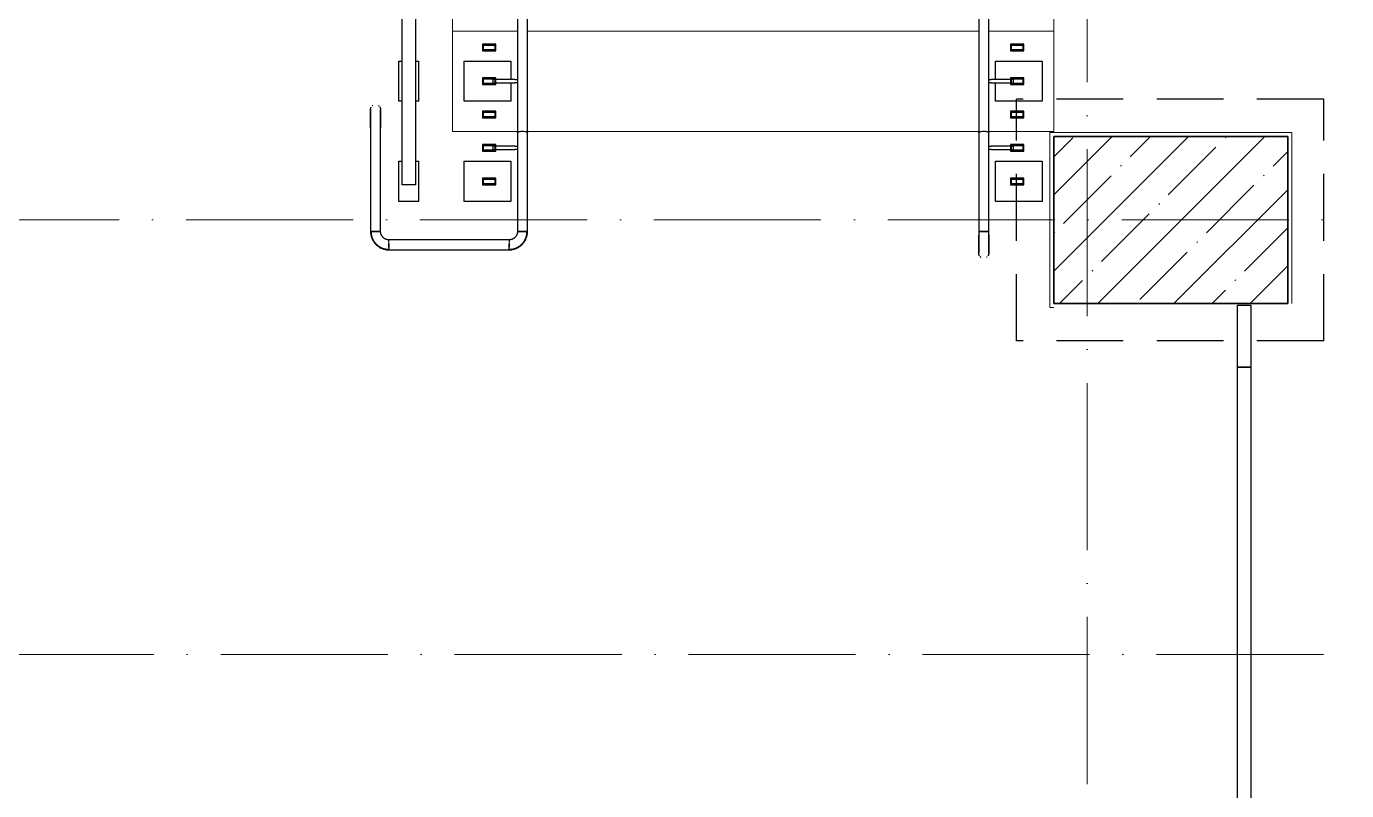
# Model space of a CAD drawing. Header units: millimetres. Extents: x -213536 to 1564669, y -45299 to 942238.
# Drawn here: x 521691 to 525642, y 509395 to 511682 of the extents above; entities that cross this region are included whole.
import ezdxf

# ---------------------------------------------------------------- set-up
doc = ezdxf.new("R2010")
doc.units = ezdxf.units.MM
doc.linetypes.add('50_200_ШТРИХ_1Т_ш5_п1_п1_', pattern=[700, 500, -100, 0, -100])
doc.linetypes.add('Штриховая _2 мм - 1 мм_', pattern=[300, 200, -100])
for name, color, linetype, lineweight in [('0-1', 7, 'Continuous', 5), ('0-2', 7, 'Continuous', 9), ('3) ЖБ 4м', 3, 'Continuous', 30), ('Контуры', 7, 'Continuous', 9), ('Линии подступенков', 7, 'Continuous', 9), ('Линии свеса', 7, 'Continuous', 9), ('Несущие колонны', 7, 'Continuous', 9), ('Несущие колонны-1', 7, 'Continuous', 35), ('Ограждение-1', 7, 'Continuous', 25), ('Оси-2', 7, '50_200_ШТРИХ_1Т_ш5_п1_п1_', 9), ('Стены-1', 7, 'Continuous', 13)]:
    doc.layers.add(name, color=color, linetype=linetype, lineweight=lineweight)
doc.layers.add('СТ-1_1', color=7, linetype='Штриховая _2 мм - 1 мм_', lineweight=90, true_color=0x888888)
doc.layers.get('0-2').off()

# ---------------------------------------------------------------- blocks, each defined once
blk = doc.blocks.new('Ос 3 эт верх часть')
at = {"layer": 'Оси-2'}
for p, q in [((524866, 499613), (524866, 535177.6)), ((502566, 511102.4), (535374.3, 511102.4)), ((535374.3, 509802.4), (426847.2, 509802.4))]:
    blk.add_line(p, q, dxfattribs=at)
blk = doc.blocks.new('BSC_Колонна _Прямоугольная - 500х700-V98-АИ2_03_План отделки стен 3-го этажа _Часть 1_')
at = {"layer": 'Несущие колонны'}
h = blk.add_hatch(dxfattribs=at)
h.set_pattern_fill('FP_96', color=256, style=0, pattern_type=2)
h.set_pattern_definition([(315, (-66200, 95950), (114.04925, 114.04925), []), (315, (-66200, 95835.95), (114.04925, 114.04925), [201.613, -40.323, 3.353, -36.97])])
h.paths.add_polyline_path([(-250, 350), (-250, -350), (250, -350), (250, 350), (-233, 350)], flags=0)
at = {"layer": 'Несущие колонны-1'}
for p, q in [((250, 350), (-250, 350)), ((-250, 350), (-250, -350)), ((250, -350), (250, 350)), ((-250, -350), (250, -350))]:
    blk.add_line(p, q, dxfattribs=at)
blk = doc.blocks.new('О_Полоса_Трапеция прямоугольная_Прокат_ГОСТ 1032 - Крепежная пластина-34861005-АИ2_03_План отделки стен 3-го этажа _Часть 1_')
at = {"layer": 'Ограждение-1'}
for p, q in [((0, 30), (0, 20)), ((0, 30), (120, 30)), ((120, 20), (120, 30)), ((0, -20), (0, -30)), ((0, -30), (120, -30)), ((120, -30), (120, -20))]:
    blk.add_line(p, q, dxfattribs=at)
blk = doc.blocks.new('О_Полоса_Трапеция прямоугольная_Прокат_ГОСТ 1032 - Крепежная пластина-V274-АИ2_03_План отделки стен 3-го этажа _Часть 1_')
at = {"layer": 'Ограждение-1'}
for p, q in [((0, 30), (0, -30)), ((0, 30), (120, 30)), ((120, 20), (120, 30)), ((0, -30), (120, -30)), ((120, -30), (120, -20))]:
    blk.add_line(p, q, dxfattribs=at)
blk = doc.blocks.new('О_Элемент ограждения_Тетива_Труба_ГОСТ 8645-68 - О_Тетива_Труба_ГОСТ 8645-68-34877356-АИ2_03_План отделки стен 3-го этажа _Часть 1_')
at = {"layer": 'Ограждение-1'}
for p, q in [((0, 20), (8800, 20)), ((8800, 20), (8800, -20)), ((8800, -20), (0, -20))]:
    blk.add_line(p, q, dxfattribs=at)
blk = doc.blocks.new('О_Полоса_Трапеция прямоугольная_Прокат_ГОСТ 1032 - Крепежная пластина-34809704-АИ2_03_План отделки стен 3-го этажа _Часть 1_')
at = {"layer": 'Ограждение-1'}
for p, q in [((0, -70), (0, 70)), ((0, 70), (55.2, 70)), ((64.9, 70), (120, 70)), ((120, 70), (120, -70)), ((120, -70), (0, -70))]:
    blk.add_line(p, q, dxfattribs=at)
blk = doc.blocks.new('О_Балясина_Труба_ГОСТ 1 - О_Балясина_Труба_ГОСТ 8645-68 2-34827333-АИ2_03_План отделки стен 3-го этажа _Часть 1_')
at = {"layer": 'Ограждение-1'}
for p, q in [((20, 10), (-20, 10)), ((-20, 10), (-20, -10)), ((-17, -7), (-17, 7)), ((-17, 7), (17, 7)), ((17, 7), (17, -7)), ((20, -10), (20, 10)), ((-20, -10), (20, -10)), ((17, -7), (-17, -7))]:
    blk.add_line(p, q, dxfattribs=at)
blk = doc.blocks.new('О_Полоса_Трапеция прямоугольная_Прокат_ГОСТ 1032 - Крепежная пластина-V275-АИ2_03_План отделки стен 3-го этажа _Часть 1_')
at = {"layer": 'Ограждение-1'}
for p, q in [((0, -70), (0, 70)), ((0, 70), (120, 70)), ((120, 70), (120, -70)), ((120, -70), (0, -70))]:
    blk.add_line(p, q, dxfattribs=at)
blk = doc.blocks.new('О_Элемент поручня_Маршевый с прямым участком_Труба_ГОСТ 8732-78 - О_Элемент поручня_Маршевый с прямым участком_Труба_ГОСТ 8732-78-34844896-АИ2_03_План отделки стен 3-го этажа _Часть 1_')
at = {"layer": 'Ограждение-1'}
for p, q in [((-4202.9, 0), (-4499.4, 0)), ((-4499.4, -15), (-4499.4, 0)), ((-4499.4, -30), (-4499.4, -15)), ((-4499.4, -30), (-4202.9, -30)), ((-6.7, 0), (-4202.9, 0)), ((-4202.9, -30), (-6.7, -30))]:
    blk.add_line(p, q, dxfattribs=at)
for start_param, end_param in [(5.137766, 6.283185), (3.141593, 4.185449)]:
    blk.add_ellipse((-6.7, -15), major_axis=(0, 15), ratio=0.447291, start_param=start_param, end_param=end_param, dxfattribs=at)
for points, knots in [([(-4202.9, 0), (-4202.6, 0), (-4202, -0.3), (-4201.1, -1.9), (-4200.4, -4.3), (-4199.6, -8.5), (-4199.4, -12.4), (-4199.4, -15)], [-0.5, -0.5, -0.5, -0.5, -0.4166667, -0.3333333, -0.25, -0.1666667, 0, 0, 0, 0]), ([(-4199.4, -15), (-4199.4, -17.6), (-4199.6, -21.5), (-4200.4, -25.7), (-4201.1, -28.1), (-4202, -29.7), (-4202.6, -30), (-4202.9, -30)], [-1, -1, -1, -1, -0.8333333, -0.75, -0.6666667, -0.5833333, -0.5, -0.5, -0.5, -0.5])]:
    blk.add_open_spline(points, degree=3, knots=knots, dxfattribs=at)
blk = doc.blocks.new('О_Элемент поручня_Загиб_Труба_ГОСТ 87322 - О_Элемент поручня_Загиб_Труба_ГОСТ 8732-78-33768792-АИ2_03_План отделки стен 3-го этажа _Часть 1_')
at = {"layer": 'Ограждение-1'}
for p, q in [((93994.8, 66165.6), (94024.8, 66165.6)), ((93969.8, 66125.7), (93969.8, 66128.9)), ((93969.8, 66121.8), (93969.8, 66125.6)), ((93969.8, 66118.2), (93969.8, 66121.7)), ((93969.8, 66115.1), (93969.8, 66118.1)), ((93969.8, 66112.7), (93969.8, 66115)), ((93969.8, 66111.2), (93969.8, 66112.6)), ((93969.8, 66110.6), (93969.8, 66111.1))]:
    blk.add_line(p, q, dxfattribs=at)
at = {"layer": 'Ограждение-1', "flags": 128}
for points in [[(93969.8, 66110.6), (93972, 66110.6), (93974.2, 66110.8), (93976.4, 66111), (93978.6, 66111.3), (93980.7, 66111.7), (93982.9, 66112.2), (93985, 66112.7), (93987.1, 66113.4), (93989.2, 66114.1), (93991.2, 66114.9), (93993.2, 66115.8), (93995.2, 66116.8), (93997.1, 66117.9), (93999, 66119), (94000.9, 66120.2), (94002.7, 66121.5), (94004.4, 66122.8), (94006.1, 66124.2), (94007.7, 66125.7), (94009.3, 66127.3), (94010.8, 66128.9), (94012.2, 66130.5), (94013.6, 66132.3), (94014.9, 66134), (94016.1, 66135.9), (94017.2, 66137.7), (94018.3, 66139.7), (94019.3, 66141.6), (94020.2, 66143.6), (94021.1, 66145.7), (94021.8, 66147.7), (94022.5, 66149.8), (94023.1, 66151.9), (94023.6, 66154.1), (94024, 66156.2), (94024.3, 66158.4), (94024.6, 66160.6), (94024.7, 66162.8), (94024.8, 66165), (94024.8, 66165.6)], [(93994.8, 66165.6), (93994.8, 66164.6), (93994.7, 66163.6), (93994.6, 66162.6), (93994.5, 66161.6), (93994.3, 66160.6), (93994.1, 66159.6), (93993.8, 66158.7), (93993.5, 66157.7), (93993.2, 66156.8), (93992.8, 66155.8), (93992.4, 66154.9), (93992, 66154), (93991.5, 66153.2), (93991, 66152.3), (93990.4, 66151.5), (93989.9, 66150.7), (93989.3, 66149.9), (93988.6, 66149.1), (93987.9, 66148.4), (93987.2, 66147.6), (93986.5, 66147), (93985.7, 66146.3), (93985, 66145.7), (93984.1, 66145.1), (93983.3, 66144.5), (93982.5, 66144), (93981.6, 66143.5), (93980.7, 66143.1), (93979.8, 66142.7), (93978.9, 66142.3), (93977.9, 66141.9), (93977, 66141.6), (93976, 66141.4), (93975, 66141.1), (93974.1, 66140.9), (93973.1, 66140.8), (93972.1, 66140.7), (93971.1, 66140.6), (93970.1, 66140.6), (93969.8, 66140.6)], [(93969.8, 66112.1), (93972, 66112.1), (93974.1, 66112.3), (93976.2, 66112.5), (93978.3, 66112.8), (93980.4, 66113.1), (93982.5, 66113.6), (93984.6, 66114.2), (93986.6, 66114.8), (93988.7, 66115.5), (93990.6, 66116.3), (93992.6, 66117.2), (93994.5, 66118.1), (93996.4, 66119.2), (93998.2, 66120.3), (94000, 66121.4), (94001.8, 66122.7), (94003.5, 66124), (94005.1, 66125.4), (94006.7, 66126.8), (94008.2, 66128.3), (94009.7, 66129.9), (94011, 66131.5), (94012.4, 66133.2), (94013.6, 66134.9), (94014.8, 66136.7), (94016, 66138.5), (94017, 66140.4), (94018, 66142.3), (94018.9, 66144.2), (94019.7, 66146.2), (94020.4, 66148.2), (94021.1, 66150.2), (94021.6, 66152.3), (94022.1, 66154.4), (94022.5, 66156.5), (94022.9, 66158.6), (94023.1, 66160.7), (94023.2, 66162.9), (94023.3, 66165), (94023.3, 66165.6)]]:
    blk.add_lwpolyline(points, dxfattribs=at)
blk = doc.blocks.new('О_Балясина_Труба_ГОСТ 1 - О_Балясина_Труба_ГОСТ 8645-68 2-34874060-АИ2_03_План отделки стен 3-го этажа _Часть 1_')
at = {"layer": 'Ограждение-1'}
for p, q in [((20, 10), (-20, 10)), ((-20, 10), (-20, -10)), ((-17, -7), (-17, 7)), ((-17, 7), (17, 7)), ((17, 7), (17, -7)), ((20, -10), (20, 10)), ((-20, -10), (20, -10)), ((17, -7), (-17, -7))]:
    blk.add_line(p, q, dxfattribs=at)
blk = doc.blocks.new('О_Полоса_Трапеция прямоугольная_Прокат_ГОСТ 1032 - Крепежная пластина-34906421-АИ2_03_План отделки стен 3-го этажа _Часть 1_')
at = {"layer": 'Ограждение-1'}
for p, q in [((0, -70), (0, 70)), ((0, 70), (120, 70)), ((120, 70), (120, -70)), ((55.2, -70), (0, -70)), ((120, -70), (64.9, -70))]:
    blk.add_line(p, q, dxfattribs=at)
blk = doc.blocks.new('О_Балясина_Труба_ГОСТ 1 - О_Балясина_Труба_ГОСТ 8645-68 2-34906420-АИ2_03_План отделки стен 3-го этажа _Часть 1_')
at = {"layer": 'Ограждение-1'}
for p, q in [((20, 10), (-20, 10)), ((-20, 10), (-20, -10)), ((-17, 7), (17, 7)), ((-17, -7), (-17, 7)), ((17, 7), (17, -7)), ((20, -10), (20, 10)), ((-20, -10), (20, -10)), ((17, -7), (-17, -7))]:
    blk.add_line(p, q, dxfattribs=at)
blk = doc.blocks.new('О_Полоса_Трапеция прямоугольная_Прокат_ГОСТ 1032 - Крепежная пластина-V276-АИ2_03_План отделки стен 3-го этажа _Часть 1_')
at = {"layer": 'Ограждение-1'}
for p, q in [((0, -70), (0, 70)), ((0, 70), (120, 70)), ((120, 70), (120, -70)), ((120, -70), (0, -70))]:
    blk.add_line(p, q, dxfattribs=at)
blk = doc.blocks.new('О_Элемент поручня_Маршевый с прямым участком_Труба_ГОСТ 8732-78 - О_Элемент поручня_Маршевый с прямым участком_Труба_ГОСТ 8732-78-34906425-АИ2_03_План отделки стен 3-го этажа _Часть 1_')
at = {"layer": 'Ограждение-1'}
for p, q in [((-4202.9, 30), (-4499.4, 30)), ((-4499.4, 15), (-4499.4, 30)), ((-4499.4, 0), (-4499.4, 15)), ((-6.7, 30), (-4202.9, 30)), ((-4499.4, 0), (-4202.9, 0)), ((-4202.9, 0), (-6.7, 0))]:
    blk.add_line(p, q, dxfattribs=at)
for start_param, end_param in [(5.239328, 6.283185), (3.141593, 4.287012)]:
    blk.add_ellipse((-6.7, 15), major_axis=(0, 15), ratio=0.447291, start_param=start_param, end_param=end_param, dxfattribs=at)
for points, knots in [([(-4202.9, 30), (-4202.6, 30), (-4202, 29.7), (-4201.1, 28.1), (-4200.4, 25.7), (-4199.6, 21.5), (-4199.4, 17.6), (-4199.4, 15)], [-0.5, -0.5, -0.5, -0.5, -0.4166667, -0.3333333, -0.25, -0.1666667, 0, 0, 0, 0]), ([(-4199.4, 15), (-4199.4, 12.4), (-4199.6, 8.5), (-4200.4, 4.3), (-4201.1, 1.9), (-4202, 0.3), (-4202.6, 0), (-4202.9, 0)], [-1, -1, -1, -1, -0.8333333, -0.75, -0.6666667, -0.5833333, -0.5, -0.5, -0.5, -0.5])]:
    blk.add_open_spline(points, degree=3, knots=knots, dxfattribs=at)
blk = doc.blocks.new('О_Балясина_Труба_ГОСТ 1 - О_Балясина_Труба_ГОСТ 8645-68 2-34906428-АИ2_03_План отделки стен 3-го этажа _Часть 1_')
at = {"layer": 'Ограждение-1'}
for p, q in [((20, 10), (-20, 10)), ((-20, 10), (-20, -10)), ((-17, 7), (17, 7)), ((-17, -7), (-17, 7)), ((17, 7), (17, -7)), ((20, -10), (20, 10)), ((-20, -10), (20, -10)), ((17, -7), (-17, -7))]:
    blk.add_line(p, q, dxfattribs=at)
blk = doc.blocks.new('О_Элемент поручня_Маршевый_Труба_ГОСТ 8732-78 - О_Элемент поручня_Маршевый_Труба_ГОСТ 8732-78-34909095-АИ2_03_План отделки стен 3-го этажа _Часть 1_')
at = {"layer": 'Ограждение-1'}
for p, q in [((0, 0), (-359.8, 0)), ((-359.8, -0.5), (-359.8, 0)), ((-359.8, -11), (-359.8, -7.5)), ((-359.8, -14.9), (-359.8, -11.1)), ((-359.8, -18.2), (-359.8, -15)), ((-359.8, -20.8), (-359.8, -18.9)), ((-359.8, -23.9), (-359.8, -22.5)), ((-359.8, -25.6), (-359.8, -24.3)), ((-359.8, -28), (-359.8, -26.7)), ((-359.8, -30), (-359.8, -29.5)), ((-359.8, -30), (0, -30)), ((0, 0), (0, -0.5)), ((0, -7.5), (0, -11)), ((0, -11.1), (0, -14.9)), ((0, -15), (0, -18.2)), ((0, -18.9), (0, -20.8)), ((0, -22.5), (0, -23.9)), ((0, -24.3), (0, -25.6)), ((0, -26.7), (0, -28)), ((0, -29.5), (0, -30))]:
    blk.add_line(p, q, dxfattribs=at)
blk = doc.blocks.new('О_Элемент поручня_Площадочный_Двухуровневый_ГОСТ 8732-78 - О_Элемент поручня_Площадочный_Двухуровневый_ГОСТ 8732-78-34866545-АИ2_03_План отделки стен 3-го этажа _Часть 1_')
at = {"layer": 'Ограждение-1'}
for p, q in [((310, -10), (0, -10)), ((0, -25), (0, -10)), ((0, -40), (0, -25)), ((0, -40), (310, -40))]:
    blk.add_line(p, q, dxfattribs=at)
at = {"layer": 'Ограждение-1', "flags": 128}
for points in [[(310, -10), (312.2, -10), (314.4, -10), (316.6, -10), (318.8, -10), (320.9, -10), (323.1, -10), (325.2, -10), (327.3, -10), (329.4, -10), (331.4, -10), (333.4, -10), (335.4, -10), (337.3, -10), (339.2, -10), (341.1, -10), (342.8, -10), (344.6, -10), (346.3, -10), (347.9, -10), (349.5, -10), (351, -10), (352.4, -10), (353.8, -10), (355.1, -10), (356.3, -10), (357.4, -10), (358.5, -10), (359.5, -10), (360.4, -10), (361.3, -10), (362, -10), (362.7, -10), (363.3, -10), (363.8, -10), (364.2, -10), (364.5, -10), (364.8, -10), (364.9, -10), (365, -10), (365, -10)], [(365, -10), (365, -10), (364.8, -10), (364.6, -10), (364.3, -10), (363.9, -10), (363.4, -10), (362.9, -10), (362.2, -10), (361.5, -10), (360.7, -10), (359.8, -10), (358.8, -10), (357.7, -10), (356.6, -10), (355.4, -10), (354.1, -10), (352.8, -10), (351.3, -10), (349.9, -10), (348.3, -10), (346.7, -10), (345, -10), (343.3, -10), (341.5, -10), (339.7, -10), (337.8, -10), (335.9, -10), (334, -10), (332, -10), (329.9, -10), (327.9, -10), (325.8, -10), (323.6, -10), (321.5, -10), (319.3, -10), (317.2, -10), (315, -10), (312.8, -10), (310.6, -10), (310, -10)], [(365, -10), (365.6, -10), (366.2, -10), (366.8, -10.1), (367.4, -10.2), (368, -10.3), (368.6, -10.4), (369.1, -10.6), (369.7, -10.8), (370.3, -11), (370.8, -11.2), (371.4, -11.4), (371.9, -11.7), (372.5, -12)], [(372.6, -37.9), (372.1, -38.2), (371.5, -38.5), (371, -38.8), (370.4, -39), (369.9, -39.2), (369.3, -39.4), (368.7, -39.5), (368.1, -39.7), (367.5, -39.8), (367, -39.9), (366.4, -39.9), (365.8, -40), (365.2, -40), (365, -40)], [(375.8, -14.5), (376.2, -15), (376.6, -15.4), (376.9, -15.9), (377.3, -16.4)], [(377.4, -33.5), (377, -34), (376.7, -34.4), (376.3, -34.9), (375.9, -35.3)], [(310, -40), (312.2, -40), (314.4, -40), (316.6, -40), (318.8, -40), (320.9, -40), (323.1, -40), (325.2, -40), (327.3, -40), (329.4, -40), (331.4, -40), (333.4, -40), (335.4, -40), (337.3, -40), (339.2, -40), (341.1, -40), (342.8, -40), (344.6, -40), (346.3, -40), (347.9, -40), (349.5, -40), (351, -40), (352.4, -40), (353.8, -40), (355.1, -40), (356.3, -40), (357.4, -40), (358.5, -40), (359.5, -40), (360.4, -40), (361.3, -40), (362, -40), (362.7, -40), (363.3, -40), (363.8, -40), (364.2, -40), (364.5, -40), (364.8, -40), (364.9, -40), (365, -40), (365, -40)], [(365, -40), (365, -40), (364.8, -40), (364.6, -40), (364.3, -40), (363.9, -40), (363.4, -40), (362.9, -40), (362.2, -40), (361.5, -40), (360.7, -40), (359.8, -40), (358.8, -40), (357.7, -40), (356.6, -40), (355.4, -40), (354.1, -40), (352.8, -40), (351.3, -40), (349.9, -40), (348.3, -40), (346.7, -40), (345, -40), (343.3, -40), (341.5, -40), (339.7, -40), (337.8, -40), (335.9, -40), (334, -40), (332, -40), (329.9, -40), (327.9, -40), (325.8, -40), (323.6, -40), (321.5, -40), (319.3, -40), (317.2, -40), (315, -40), (312.8, -40), (310.6, -40)]]:
    blk.add_lwpolyline(points, dxfattribs=at)
blk = doc.blocks.new('О_Элемент поручня_Загиб_Труба_ГОСТ 87322 - О_Элемент поручня_Загиб_Труба_ГОСТ 8732-78-34865090-АИ2_03_План отделки стен 3-го этажа _Часть 1_')
at = {"layer": 'Ограждение-1'}
for p, q in [((93555, 66165.6), (93585, 66165.6)), ((93610, 66128.9), (93610, 66125.6)), ((93610, 66125.6), (93610, 66121.8)), ((93610, 66121.7), (93610, 66118.2)), ((93610, 66118.1), (93610, 66115.1)), ((93610, 66115), (93610, 66112.7)), ((93610, 66112.6), (93610, 66111.2)), ((93610, 66111.1), (93610, 66110.6))]:
    blk.add_line(p, q, dxfattribs=at)
at = {"layer": 'Ограждение-1', "flags": 128}
for points in [[(93555, 66165.6), (93555, 66163.4), (93555.2, 66161.2), (93555.4, 66159), (93555.7, 66156.8), (93556.1, 66154.7), (93556.6, 66152.5), (93557.1, 66150.4), (93557.8, 66148.3), (93558.5, 66146.2), (93559.3, 66144.2), (93560.2, 66142.2), (93561.2, 66140.2), (93562.3, 66138.3), (93563.4, 66136.4), (93564.6, 66134.5), (93565.9, 66132.7), (93567.2, 66131), (93568.7, 66129.3), (93570.1, 66127.7), (93571.7, 66126.1), (93573.3, 66124.6), (93575, 66123.2), (93576.7, 66121.8), (93578.5, 66120.5), (93580.3, 66119.3), (93582.2, 66118.1), (93584.1, 66117.1), (93586, 66116.1), (93588, 66115.2), (93590.1, 66114.3), (93592.1, 66113.6), (93594.2, 66112.9), (93596.4, 66112.3), (93598.5, 66111.8), (93600.7, 66111.4), (93602.8, 66111.1), (93605, 66110.8), (93607.2, 66110.7), (93609.4, 66110.6), (93610, 66110.6)], [(93556.5, 66165.6), (93556.5, 66163.4), (93556.7, 66161.3), (93556.9, 66159.2), (93557.2, 66157.1), (93557.6, 66155), (93558, 66152.9), (93558.6, 66150.8), (93559.2, 66148.8), (93559.9, 66146.7), (93560.7, 66144.7), (93561.6, 66142.8), (93562.5, 66140.9), (93563.6, 66139), (93564.7, 66137.2), (93565.8, 66135.4), (93567.1, 66133.6), (93568.4, 66131.9), (93569.8, 66130.3), (93571.2, 66128.7), (93572.7, 66127.2), (93574.3, 66125.7), (93575.9, 66124.3), (93577.6, 66123), (93579.3, 66121.8), (93581.1, 66120.6), (93582.9, 66119.4), (93584.8, 66118.4), (93586.7, 66117.4), (93588.6, 66116.5), (93590.6, 66115.7), (93592.6, 66115), (93594.7, 66114.3), (93596.7, 66113.8), (93598.8, 66113.3), (93600.9, 66112.9), (93603, 66112.5), (93605.1, 66112.3), (93607.3, 66112.2), (93609.4, 66112.1), (93610, 66112.1)], [(93610, 66140.6), (93609, 66140.6), (93608, 66140.7), (93607, 66140.8), (93606, 66140.9), (93605, 66141.1), (93604.1, 66141.3), (93603.1, 66141.6), (93602.1, 66141.9), (93601.2, 66142.2), (93600.3, 66142.6), (93599.4, 66143), (93598.5, 66143.4), (93597.6, 66143.9), (93596.7, 66144.4), (93595.9, 66144.9), (93595.1, 66145.5), (93594.3, 66146.1), (93593.5, 66146.8), (93592.8, 66147.5), (93592.1, 66148.2), (93591.4, 66148.9), (93590.7, 66149.7), (93590.1, 66150.4), (93589.5, 66151.2), (93589, 66152.1), (93588.4, 66152.9), (93588, 66153.8), (93587.5, 66154.7), (93587.1, 66155.6), (93586.7, 66156.5), (93586.4, 66157.5), (93586, 66158.4), (93585.8, 66159.4), (93585.6, 66160.4), (93585.4, 66161.3), (93585.2, 66162.3), (93585.1, 66163.3), (93585, 66164.3), (93585, 66165.3), (93585, 66165.6)]]:
    blk.add_lwpolyline(points, dxfattribs=at)
blk = doc.blocks.new('О_Элемент поручня_Площадочный_Двухуровневый_ГОСТ 8732-78 - О_Элемент поручня_Площадочный_Двухуровневый_ГОСТ 8732-78-34909581-АИ2_03_План отделки стен 3-го этажа _Часть 1_')
at = {"layer": 'Ограждение-1'}
for p, q in [((10, -10), (0, -10)), ((10, -10), (0, -10)), ((0, -25), (0, -10)), ((0, -40), (0, -25)), ((0, -40), (10, -40)), ((0, -40), (10, -40))]:
    blk.add_line(p, q, dxfattribs=at)
at = {"layer": 'Ограждение-1', "flags": 128}
for points in [[(10, -10), (12.2, -10), (14.4, -10), (16.6, -10), (18.8, -10), (20.9, -10), (23.1, -10), (25.2, -10), (27.3, -10), (29.4, -10), (31.4, -10), (33.4, -10), (35.4, -10), (37.3, -10), (39.2, -10), (41.1, -10), (42.8, -10), (44.6, -10), (46.3, -10), (47.9, -10), (49.5, -10), (51, -10), (52.4, -10), (53.8, -10), (55.1, -10), (56.3, -10), (57.4, -10), (58.5, -10), (59.5, -10), (60.4, -10), (61.3, -10), (62, -10), (62.7, -10), (63.3, -10), (63.8, -10), (64.2, -10), (64.5, -10), (64.8, -10), (64.9, -10), (65, -10), (65, -10)], [(65, -10), (65, -10), (64.8, -10), (64.6, -10), (64.3, -10), (63.9, -10), (63.4, -10), (62.9, -10), (62.2, -10), (61.5, -10), (60.7, -10), (59.8, -10), (58.8, -10), (57.7, -10), (56.6, -10), (55.4, -10), (54.1, -10), (52.8, -10), (51.3, -10), (49.9, -10), (48.3, -10), (46.7, -10), (45, -10), (43.3, -10), (41.5, -10), (39.7, -10), (37.8, -10), (35.9, -10), (34, -10), (32, -10), (29.9, -10), (27.9, -10), (25.8, -10), (23.6, -10), (21.5, -10), (19.3, -10), (17.2, -10), (15, -10), (12.8, -10), (10.6, -10), (10, -10)], [(65, -10), (65.6, -10), (66.2, -10), (66.8, -10.1), (67.4, -10.2), (68, -10.3), (68.6, -10.4), (69.1, -10.6), (69.7, -10.8), (70.3, -11), (70.8, -11.2), (71.4, -11.4), (71.9, -11.7), (72.5, -12)], [(72.6, -37.9), (72.1, -38.2), (71.5, -38.5), (71, -38.8), (70.4, -39), (69.9, -39.2), (69.3, -39.4), (68.7, -39.5), (68.1, -39.7), (67.5, -39.8), (67, -39.9), (66.4, -39.9), (65.8, -40), (65.2, -40), (65, -40)], [(75.8, -14.5), (76.2, -15), (76.6, -15.4), (76.9, -15.9), (77.3, -16.4)], [(77.4, -33.5), (77, -34), (76.7, -34.4), (76.3, -34.9), (75.9, -35.3)], [(10, -40), (12.2, -40), (14.4, -40), (16.6, -40), (18.8, -40), (20.9, -40), (23.1, -40), (25.2, -40), (27.3, -40), (29.4, -40), (31.4, -40), (33.4, -40), (35.4, -40), (37.3, -40), (39.2, -40), (41.1, -40), (42.8, -40), (44.6, -40), (46.3, -40), (47.9, -40), (49.5, -40), (51, -40), (52.4, -40), (53.8, -40), (55.1, -40), (56.3, -40), (57.4, -40), (58.5, -40), (59.5, -40), (60.4, -40), (61.3, -40), (62, -40), (62.7, -40), (63.3, -40), (63.8, -40), (64.2, -40), (64.5, -40), (64.8, -40), (64.9, -40), (65, -40), (65, -40)], [(65, -40), (65, -40), (64.8, -40), (64.6, -40), (64.3, -40), (63.9, -40), (63.4, -40), (62.9, -40), (62.2, -40), (61.5, -40), (60.7, -40), (59.8, -40), (58.8, -40), (57.7, -40), (56.6, -40), (55.4, -40), (54.1, -40), (52.8, -40), (51.3, -40), (49.9, -40), (48.3, -40), (46.7, -40), (45, -40), (43.3, -40), (41.5, -40), (39.7, -40), (37.8, -40), (35.9, -40), (34, -40), (32, -40), (29.9, -40), (27.9, -40), (25.8, -40), (23.6, -40), (21.5, -40), (19.3, -40), (17.2, -40), (15, -40), (12.8, -40), (10.6, -40)]]:
    blk.add_lwpolyline(points, dxfattribs=at)
blk = doc.blocks.new('О_Кронштейн_Форма Г_Круг_ГОСТ 25903 - О_Кронштейн_Форма Г_Круг_ГОСТ 2590-2006 2-33587490-АИ2_03_План отделки стен 3-го этажа _Часть 1_')
at = {"layer": 'Ограждение-1'}
for p, q in [((93926.6, 66420.8), (93922.1, 66420.8)), ((93922.1, 66415.8), (93922.1, 66420.8)), ((93987.1, 66420.8), (93929.6, 66420.8)), ((93922.1, 66410.8), (93922.1, 66415.8)), ((93922.1, 66410.8), (93926.6, 66410.8)), ((93929.6, 66410.8), (93987.1, 66410.8))]:
    blk.add_line(p, q, dxfattribs=at)
at = {"layer": 'Ограждение-1', "flags": 128}
for points in [[(93987.1, 66420.8), (93988.1, 66420.8), (93989.1, 66420.8), (93990.1, 66420.8), (93991.1, 66420.8), (93992.1, 66420.8), (93993.1, 66420.8), (93994, 66420.8), (93995, 66420.8)], [(93995.3, 66410.8), (93994.3, 66410.8), (93993.3, 66410.8), (93992.4, 66410.8), (93991.4, 66410.8), (93990.4, 66410.8), (93989.4, 66410.8), (93988.4, 66410.8), (93987.4, 66410.8), (93987.1, 66410.8)]]:
    blk.add_lwpolyline(points, dxfattribs=at)
blk = doc.blocks.new('О_Кронштейн_Форма Г_Круг_ГОСТ 25903 - О_Кронштейн_Форма Г_Круг_ГОСТ 2590-2006 2-33629714-АИ2_03_План отделки стен 3-го этажа _Часть 1_')
at = {"layer": 'Ограждение-1'}
for p, q in [((95470.4, 66420.8), (95412.9, 66420.8)), ((95477.9, 66420.8), (95473.4, 66420.8)), ((95477.9, 66420.8), (95477.9, 66415.8)), ((95412.9, 66410.8), (95470.4, 66410.8)), ((95473.4, 66410.8), (95477.9, 66410.8)), ((95477.9, 66415.8), (95477.9, 66410.8))]:
    blk.add_line(p, q, dxfattribs=at)
at = {"layer": 'Ограждение-1', "flags": 128}
for points in [[(95404.7, 66420.8), (95405.7, 66420.8), (95406.7, 66420.8), (95407.6, 66420.8), (95408.6, 66420.8), (95409.6, 66420.8), (95410.6, 66420.8), (95411.6, 66420.8), (95412.6, 66420.8), (95412.9, 66420.8)], [(95412.9, 66410.8), (95411.9, 66410.8), (95410.9, 66410.8), (95409.9, 66410.8), (95408.9, 66410.8), (95407.9, 66410.8), (95406.9, 66410.8), (95406, 66410.8), (95405, 66410.8)]]:
    blk.add_lwpolyline(points, dxfattribs=at)
blk = doc.blocks.new('О_Элемент ограждения_Тетива_Труба_ГОСТ 8645-68 - О_Тетива_Труба_ГОСТ 8645-68-34950363-АИ2_03_План отделки стен 3-го этажа _Часть 1_')
at = {"layer": 'Ограждение-1'}
for p, q in [((0, -20), (0, 20)), ((0, 20), (2120, 20)), ((2120, 20), (2120, -20)), ((2120, -20), (0, -20))]:
    blk.add_line(p, q, dxfattribs=at)
blk = doc.blocks.new('О_Элемент ограждения_Тетива_Труба_ГОСТ 8645-68 - О_Тетива_Труба_ГОСТ 8645-68-34950846-АИ2_03_План отделки стен 3-го этажа _Часть 1_')
at = {"layer": 'Ограждение-1'}
for p, q in [((0, -20), (0, 20)), ((0, 20), (185, 20)), ((185, 20), (185, -20)), ((185, -20), (0, -20))]:
    blk.add_line(p, q, dxfattribs=at)
blk = doc.blocks.new('0125-Р-ОО-Ш2-АР-о_23_10_2024_rvt-1-АИ2_03_План отделки стен 3-го этажа _Часть 1_')
at = {"layer": 'Контуры'}
for p, q in [((93800, 67065), (93800, 66765)), ((95600, 67065), (95600, 66765)), ((93800, 66765), (93800, 66465)), ((95600, 66765), (95600, 66465)), ((93994.8, 66465), (93800, 66465)), ((95375.2, 66465), (94024.8, 66465)), ((95600, 66465), (95405.2, 66465))]:
    blk.add_line(p, q, dxfattribs=at)
at = {"layer": 'Линии подступенков'}
for p, q in [((93994.8, 66765), (93800, 66765)), ((95375.2, 66765), (94024.8, 66765)), ((95600, 66765), (95405.2, 66765))]:
    blk.add_line(p, q, dxfattribs=at)
at = {"layer": 'Линии свеса'}
for p, q in [((93994.8, 66765), (93800, 66765)), ((95375.2, 66765), (94024.8, 66765)), ((95600, 66765), (95405.2, 66765))]:
    blk.add_line(p, q, dxfattribs=at)
at = {"layer": '0-2'}
for name, p, rotation in [('О_Элемент ограждения_Тетива_Труба_ГОСТ 8645-68 - О_Тетива_Труба_ГОСТ 8645-68-34877356-АИ2_03_План отделки стен 3-го этажа _Часть 1_', (93670, 75105.7), 269.9999999999996), ('О_Элемент поручня_Маршевый с прямым участком_Труба_ГОСТ 8732-78 - О_Элемент поручня_Маршевый с прямым участком_Труба_ГОСТ 8732-78-34844896-АИ2_03_План отделки стен 3-го этажа _Часть 1_', (93994.8, 70665), 89.99999999999733), ('О_Элемент поручня_Маршевый с прямым участком_Труба_ГОСТ 8732-78 - О_Элемент поручня_Маршевый с прямым участком_Труба_ГОСТ 8732-78-34906425-АИ2_03_План отделки стен 3-го этажа _Часть 1_', (95405.2, 70665), 90.0000000000027), ('О_Балясина_Труба_ГОСТ 1 - О_Балясина_Труба_ГОСТ 8645-68 2-34874060-АИ2_03_План отделки стен 3-го этажа _Часть 1_', (93909.6, 66716), 180), ('О_Полоса_Трапеция прямоугольная_Прокат_ГОСТ 1032 - Крепежная пластина-34809704-АИ2_03_План отделки стен 3-го этажа _Часть 1_', (93904.9, 66675.6), 270.0000000000001), ('О_Полоса_Трапеция прямоугольная_Прокат_ГОСТ 1032 - Крепежная пластина-34906421-АИ2_03_План отделки стен 3-го этажа _Часть 1_', (95495.1, 66675.6), 269.9999999999999), ('О_Балясина_Труба_ГОСТ 1 - О_Балясина_Труба_ГОСТ 8645-68 2-34827333-АИ2_03_План отделки стен 3-го этажа _Часть 1_', (93909.6, 66615.4), 180), ('О_Элемент поручня_Площадочный_Двухуровневый_ГОСТ 8732-78 - О_Элемент поручня_Площадочный_Двухуровневый_ГОСТ 8732-78-34866545-АИ2_03_План отделки стен 3-го этажа _Часть 1_', (93545, 66165.6), 89.99999999999767), ('О_Балясина_Труба_ГОСТ 1 - О_Балясина_Труба_ГОСТ 8645-68 2-34874060-АИ2_03_План отделки стен 3-го этажа _Часть 1_', (93909.6, 66515.6), 180), ('О_Балясина_Труба_ГОСТ 1 - О_Балясина_Труба_ГОСТ 8645-68 2-34874060-АИ2_03_План отделки стен 3-го этажа _Часть 1_', (93909.6, 66415.6), 180), ('BSC_Колонна _Прямоугольная - 500х700-V98-АИ2_03_План отделки стен 3-го этажа _Часть 1_', (95950, 66200), 89.9999999999999), ('О_Полоса_Трапеция прямоугольная_Прокат_ГОСТ 1032 - Крепежная пластина-V275-АИ2_03_План отделки стен 3-го этажа _Часть 1_', (93904.9, 66375.7), 270.0000000000001), ('О_Полоса_Трапеция прямоугольная_Прокат_ГОСТ 1032 - Крепежная пластина-V276-АИ2_03_План отделки стен 3-го этажа _Часть 1_', (95495.1, 66375.7), 269.9999999999999), ('О_Балясина_Труба_ГОСТ 1 - О_Балясина_Труба_ГОСТ 8645-68 2-34827333-АИ2_03_План отделки стен 3-го этажа _Часть 1_', (93909.6, 66315.4), 180), ('О_Элемент поручня_Площадочный_Двухуровневый_ГОСТ 8732-78 - О_Элемент поручня_Площадочный_Двухуровневый_ГОСТ 8732-78-34909581-АИ2_03_План отделки стен 3-го этажа _Часть 1_', (95415.2, 66165.6), 269.999999999998), ('О_Элемент поручня_Маршевый_Труба_ГОСТ 8732-78 - О_Элемент поручня_Маршевый_Труба_ГОСТ 8732-78-34909095-АИ2_03_План отделки стен 3-го этажа _Часть 1_', (93610, 66110.7), 180), ('О_Элемент ограждения_Тетива_Труба_ГОСТ 8645-68 - О_Тетива_Труба_ГОСТ 8645-68-34950846-АИ2_03_План отделки стен 3-го этажа _Часть 1_', (96170, 65760), 89.99999999999966), ('О_Элемент ограждения_Тетива_Труба_ГОСТ 8645-68 - О_Тетива_Труба_ГОСТ 8645-68-34950363-АИ2_03_План отделки стен 3-го этажа _Часть 1_', (96170, 65760), 269.9999999999992)]:
    blk.add_blockref(name, p, dxfattribs=dict(at, rotation=rotation))
for name, p in [('О_Балясина_Труба_ГОСТ 1 - О_Балясина_Труба_ГОСТ 8645-68 2-34906428-АИ2_03_План отделки стен 3-го этажа _Часть 1_', (95490.4, 66716)), ('О_Кронштейн_Форма Г_Круг_ГОСТ 25903 - О_Кронштейн_Форма Г_Круг_ГОСТ 2590-2006 2-33587490-АИ2_03_План отделки стен 3-го этажа _Часть 1_', (0, 199.7)), ('О_Кронштейн_Форма Г_Круг_ГОСТ 25903 - О_Кронштейн_Форма Г_Круг_ГОСТ 2590-2006 2-33629714-АИ2_03_План отделки стен 3-го этажа _Часть 1_', (0, 199.7)), ('О_Балясина_Труба_ГОСТ 1 - О_Балясина_Труба_ГОСТ 8645-68 2-34906420-АИ2_03_План отделки стен 3-го этажа _Часть 1_', (95490.4, 66615.4)), ('О_Балясина_Труба_ГОСТ 1 - О_Балясина_Труба_ГОСТ 8645-68 2-34906428-АИ2_03_План отделки стен 3-го этажа _Часть 1_', (95490.4, 66515.6)), ('О_Кронштейн_Форма Г_Круг_ГОСТ 25903 - О_Кронштейн_Форма Г_Круг_ГОСТ 2590-2006 2-33587490-АИ2_03_План отделки стен 3-го этажа _Часть 1_', (0, 0)), ('О_Кронштейн_Форма Г_Круг_ГОСТ 25903 - О_Кронштейн_Форма Г_Круг_ГОСТ 2590-2006 2-33629714-АИ2_03_План отделки стен 3-го этажа _Часть 1_', (0, 0)), ('О_Балясина_Труба_ГОСТ 1 - О_Балясина_Труба_ГОСТ 8645-68 2-34906428-АИ2_03_План отделки стен 3-го этажа _Часть 1_', (95490.4, 66415.6)), ('О_Балясина_Труба_ГОСТ 1 - О_Балясина_Труба_ГОСТ 8645-68 2-34906420-АИ2_03_План отделки стен 3-го этажа _Часть 1_', (95490.4, 66315.4)), ('О_Элемент поручня_Загиб_Труба_ГОСТ 87322 - О_Элемент поручня_Загиб_Труба_ГОСТ 8732-78-34865090-АИ2_03_План отделки стен 3-го этажа _Часть 1_', (0, 0)), ('О_Элемент поручня_Загиб_Труба_ГОСТ 87322 - О_Элемент поручня_Загиб_Труба_ГОСТ 8732-78-33768792-АИ2_03_План отделки стен 3-го этажа _Часть 1_', (0, 0))]:
    blk.add_blockref(name, p, dxfattribs=at)
at = {"layer": '0-2', "extrusion": (0, 0, -1), "rotation": 90.0000000000002}
for name, p in [('О_Полоса_Трапеция прямоугольная_Прокат_ГОСТ 1032 - Крепежная пластина-34861005-АИ2_03_План отделки стен 3-го этажа _Часть 1_', (-93670, 66555.7)), ('О_Полоса_Трапеция прямоугольная_Прокат_ГОСТ 1032 - Крепежная пластина-V274-АИ2_03_План отделки стен 3-го этажа _Часть 1_', (-93670, 66255.7))]:
    blk.add_blockref(name, p, dxfattribs=at)
blk = doc.blocks.new('3этВверх')
at = {"layer": 'СТ-1_1', "lineweight": 25}
for p, q in [((524654, 510740.4), (524654, 511464.4)), ((525574, 511464.4), (524654, 511464.4)), ((525574, 510740.4), (525574, 511464.4)), ((525574, 510740.4), (524654, 510740.4))]:
    blk.add_line(p, q, dxfattribs=at)
at = {"layer": 'Стены-1'}
for p, q in [((524754, 511364.4), (524754, 510840.4)), ((525478, 511364.4), (524754, 511364.4)), ((525478, 510852.4), (525478, 511364.4)), ((524754, 510840.4), (524766, 510840.4))]:
    blk.add_line(p, q, dxfattribs=at)
at = {"layer": '0-1'}
blk.add_blockref('0125-Р-ОО-Ш2-АР-о_23_10_2024_rvt-1-АИ2_03_План отделки стен 3-го этажа _Часть 1_', (429166, 444902.4), dxfattribs=at)

msp = doc.modelspace()

# ---------------------------------------------------------------- block references
at = {"color": 5, "lineweight": 30}
msp.add_blockref('Ос 3 эт верх часть', (0, 0), dxfattribs=at)
at = {"layer": '3) ЖБ 4м'}
msp.add_blockref('3этВверх', (0, 0), dxfattribs=at)

doc.saveas('drawing.dxf')
